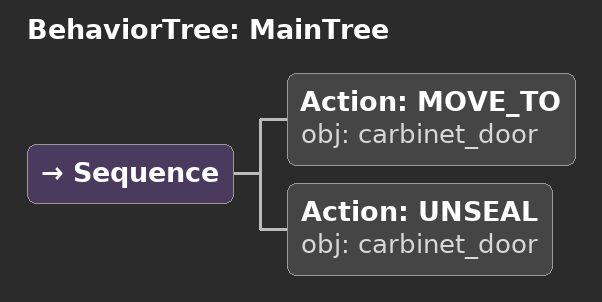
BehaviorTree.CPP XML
<root main_tree_to_execute="MainTree">
  <BehaviorTree ID="MainTree">
    <Sequence>
      <!-- Move to carbinet_door -->
      <Action ID="MOVE_TO" obj="carbinet_door" />
      <!-- Unseal carbinet_door -->
      <Action ID="UNSEAL" obj="carbinet_door" />
    </Sequence>
  </BehaviorTree>
</root>
